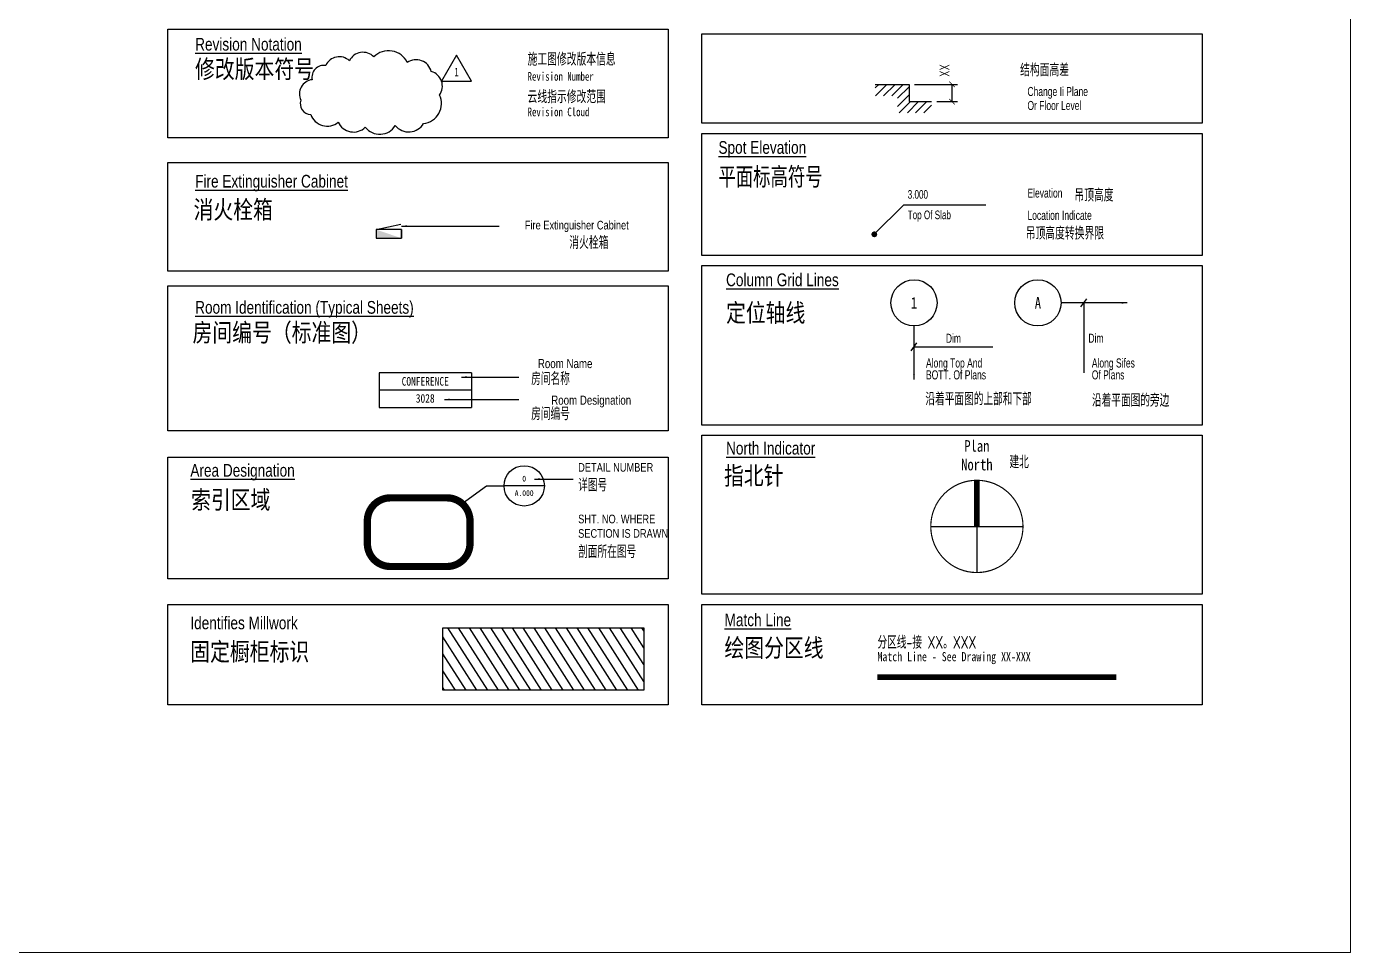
# Model space of a CAD drawing. Header units: millimetres. Extents: x 3 to 731, y -846 to -272.
# Drawn here: x 367 to 731.4, y -846.3 to -591.5 of the extents above; entities that cross this region are included whole.
import ezdxf
from ezdxf.enums import TextEntityAlignment as Align

# ---------------------------------------------------------------- set-up
doc = ezdxf.new("R2010")
doc.units = ezdxf.units.MM
doc.header["$LTSCALE"] = 1000
doc.header["$MEASUREMENT"] = 0
for name, pattern in [('CENTER2', [28.575, 19.05, -3.175, 3.175, -3.175]), ('DASHED2', [9.525, 6.35, -3.175]), ('DIVIDE2', [0.625, 0.25, -0.125, 0, -0.125, 0, -0.125]), ('HIDDEN2', [4.7625, 3.175, -1.5875])]:
    doc.linetypes.add(name, pattern=pattern)
doc.layers.get('DEFPOINTS').update_dxf_attribs({"lineweight": 0})
for name, color, linetype in [('A-Area-Iden', 7, 'Continuous'), ('G-Anno-Matc', 2, 'DIVIDE2'), ('G-Anno-Note', 7, 'Continuous'), ('G-ANNO-NOTE-CHIN', 7, 'Continuous'), ('G-ANNO-REVC-', 10, 'Continuous'), ('G-ANNO-REVS-', 10, 'Continuous'), ('G-Anno-Symb', 7, 'Continuous'), ('G-SCHD-LW00-MCUT', 9, 'Continuous'), ('G-SCHD-LW01-MCUT', 1, 'Continuous'), ('S-Grid', 10, 'CENTER2'), ('S-grid-iden', 7, 'Continuous')]:
    doc.layers.add(name, color=color, linetype=linetype)
doc.layers.add('G-Anno-Dims', color=10, linetype='Continuous', lineweight=18)
doc.styles.add('Aecom Chinese', font='hzs.shx', dxfattribs={"width": 0.8, "height": 3.5, "bigfont": 'hzdx.shx'})
doc.styles.add('Aecom chinese title', font='simhei.ttf', dxfattribs={"width": 0.8})
doc.styles.add('Arch-Dim', font='romans.shx', dxfattribs={"width": 0.8, "height": 2.5})
doc.styles.add('ROMAND', font='GOTHIC.TTF', dxfattribs={"width": 0.8})
doc.styles.add('ROMANS', font='GOTHIC.TTF', dxfattribs={"width": 0.8, "height": 0.8})
doc.styles.add('TEXT', font='GOTHIC.TTF', dxfattribs={"width": 0.8, "height": 0.8})
doc.styles.add('TEXTD', font='GOTHIC.TTF', dxfattribs={"width": 0.8})
doc.dimstyles.new('Aec-Arch-M-1', dxfattribs={"dimtxt": 2.5, "dimasz": 1.5, "dimexe": 1.5, "dimexo": 1.5, "dimgap": 0.8, "dimtad": 1, "dimdec": 0, "dimzin": 3, "dimdsep": 46, "dimtxsty": 'Arch-Dim', "dimblk": 'ARCHTICK', "dimcen": 2.5, "dimazin": 2, "dimtfac": 0.75, "dimtdec": 0, "dimtix": 1, "dimtmove": 2, "dimatfit": 2, "dimfxl": 1, "dimtolj": 1, "dimtzin": 0, "dimarcsym": 0})

# ---------------------------------------------------------------- blocks, each defined once
blk = doc.blocks.new('Anno_North_DMJMHN')
at = {"lineweight": -2}
for p, q in [((-5.33, 0), (5.33, 0)), ((0, 0), (0, -5.33))]:
    blk.add_line(p, q, dxfattribs=at)
at = {"lineweight": -2, "const_width": 0.135}
blk.add_lwpolyline([(0, 5.33, -1), (0, -5.33, -1), (0, 5.33)], format="xyb", close=True, dxfattribs=at)
at = {"lineweight": -2, "const_width": 0.677}
blk.add_lwpolyline([(0, 5.33), (0, 0)], dxfattribs=at)
at = {"color": 0, "linetype": 'ByBlock', "lineweight": -2, "style": 'TEXT', "width": 0.8, "flags": 8}
for tag, p in [('NORTH1', (0, 9.32)), ('NORTH2', (0, 7.16))]:
    blk.add_attdef(tag, text='', height=1.33, dxfattribs=at).set_placement(p, align=Align.MIDDLE)
blk = doc.blocks.new('_ArchTick')
at = {"color": 2, "linetype": 'ByBlock', "const_width": 0.15}
blk.add_lwpolyline([(-0.5, -0.5), (0.5, 0.5)], dxfattribs=at)
blk = doc.blocks.new('I-BubbleDef-DMJMHN-Simple')
at = {"layer": 'S-grid-iden', "linetype": 'Continuous'}
blk.add_circle((0, 0), 2.67, dxfattribs=at)
at = {"layer": 'G-Anno-Note', "linetype": 'Continuous', "style": 'TEXTD', "width": 0.8}
blk.add_attdef('LABEL', text='', height=1.33, rotation=360, dxfattribs=at).set_placement((0, 0), align=Align.MIDDLE)
blk = doc.blocks.new('ROOMNO-i')
for p, q in [((5.33, 2), (-5.33, 2)), ((-5.33, 2), (-5.33, -2)), ((5.33, 2), (5.33, -2)), ((5.33, 0), (-5.33, 0)), ((-5.33, -2), (5.33, -2))]:
    blk.add_line(p, q)
at = {"layer": 'G-Anno-Note', "style": 'TEXTD', "width": 0.8}
for tag, p in [('ROOM', (-0.02, 0.51)), ('RMNO', (-0.02, -1.46))]:
    blk.add_attdef(tag, text='', height=1, dxfattribs=at).set_placement(p, align=Align.CENTER)
blk = doc.blocks.new('DetBubi')
at = {"color": 0, "linetype": 'ByBlock', "lineweight": -2}
blk.add_line((2.33, 0), (-2.33, 0), dxfattribs=at)
blk.add_circle((0, 0), 2.33, dxfattribs=at)
at = {"layer": 'G-Anno-Note', "style": 'TEXT', "width": 0.8}
blk.add_attdef('NUMBER', text='', height=0.67, dxfattribs=at).set_placement((0, 0.5), align=Align.CENTER)
blk.add_attdef('SHEET', text='', height=0.67, dxfattribs=at).set_placement((0, -0.5), align=Align.TOP_CENTER)
blk = doc.blocks.new('Anno_Match_Line_DMJMHN')
at = {"layer": 'G-Anno-Note', "linetype": 'ByBlock', "lineweight": -2, "style": 'TEXT', "width": 0.8}
blk.add_attdef('MATCHLINE', (0, 1.5), '', height=2, dxfattribs=at)
blk = doc.blocks.new('*D12')
at = {"layer": 'DEFPOINTS', "color": 0, "transparency": 16777216}
for p in [(609.89, -607.46), (616.08, -612.22), (621.71, -612.22)]:
    blk.add_point(p, dxfattribs=at)
at = {"layer": 'G-Anno-Symb', "color": 0, "lineweight": -2, "transparency": 16777216}
for p, q in [((611.39, -607.46), (623.21, -607.46)), ((621.71, -607.46), (621.71, -612.22)), ((617.58, -612.22), (623.21, -612.22))]:
    blk.add_line(p, q, dxfattribs=at)
at = {"layer": 'G-Anno-Symb', "color": 0, "lineweight": -2, "transparency": 16777216, "xscale": 1.5, "yscale": 1.5, "zscale": 1.5}
for p, rotation in [((621.71, -607.46), 90), ((621.71, -612.22), 270)]:
    blk.add_blockref('_ArchTick', p, dxfattribs=dict(at, rotation=rotation))
at = {"layer": 'G-Anno-Symb', "color": 0, "transparency": 16777216, "insert": (619.66, -603.64), "char_height": 2.5, "attachment_point": 5, "rotation": 90, "style": 'Arch-Dim'}
blk.add_mtext('\\A1;XX', dxfattribs=at)

msp = doc.modelspace()

# ---------------------------------------------------------------- hatches: boundary and pattern name
at = {"layer": 'G-Anno-Symb'}
h = msp.add_hatch(dxfattribs=at)
h.set_pattern_fill('ANSI31', color=256, scale=12.7, style=0)
h.set_pattern_definition([(45, (-79.0308, -1153.3517), (-1.122532, 1.122532), [])])
h.paths.add_polyline_path([(616.08, -612.22), (609.89, -612.22), (609.89, -607.46), (600.61, -607.46), (600.61, -610.63), (606.72, -610.63), (606.72, -615.31), (616.08, -615.31)])
at = {"layer": 'G-SCHD-LW00-MCUT'}
h = msp.add_hatch(dxfattribs=at)
h.set_pattern_fill('ANSI31', color=256, scale=20, angle=77.4931, style=0)
h.set_pattern_definition([(122.493058, (19278.817, 1726.4033), (-2.10864136, -1.34299353), [])])
h.paths.add_polyline_path([(481.63, -774.12), (481.63, -756.93), (536.88, -756.93), (536.88, -774.12)])

# ---------------------------------------------------------------- linework, layer by layer
at = {"layer": 'DEFPOINTS', "color": 9}
for p in [(731.37, -272.27), (2.71, -846.27)]:
    msp.add_line(p, (731.37, -846.27), dxfattribs=at)
at = {"layer": 'G-Anno-Dims'}
msp.add_line((662.04, -667.57), (656.79, -667.57), dxfattribs=at)
at = {"layer": 'G-Anno-Matc', "ltscale": 20, "const_width": 1.59, "flags": 128}
msp.add_lwpolyline([(601.2, -770.5), (666.91, -770.5)], dxfattribs=at)
at = {"layer": 'G-Anno-Note'}
for p, q in [((657.18, -668.7), (658.77, -666.49)), ((610.49, -680.8), (612.08, -678.59))]:
    msp.add_line(p, q, dxfattribs=at)
for points in [[(487.67, -603.4, 0, 0.794, 0), (490.05, -603.4, 0, 0, 0), (497.97, -603.4, 0, 0, 0), (502.54, -603.4, 0, 0, 0)], [(621.71, -609.48, 0, 0.794, 0), (624.09, -609.48, 0, 0, 0), (635.52, -609.48, 0, 0, 0), (640.1, -609.48, 0, 0, 0)], [(481.27, -613.43, 0, 0.794, 0), (483.66, -613.43, 0, 0, 0), (497.97, -613.43, 0, 0, 0), (502.54, -613.43, 0, 0, 0)], [(627.31, -637.42, 0, 0.794, 0), (629.69, -637.42, 0, 0, 0), (635.52, -637.42, 0, 0, 0), (640.1, -637.42, 0, 0, 0)], [(628.27, -643.62, 0, 0.794, 0), (630.65, -643.62, 0, 0, 0), (635.52, -643.62, 0, 0, 0), (640.1, -643.62, 0, 0, 0)], [(507.8, -721.15, 0, 0.794, 0), (508.35, -722.97, 0, 0, 0), (510.13, -728.91, 0, 0, 0), (517.45, -728.91, 0, 0, 0)]]:
    msp.add_lwpolyline(points, format="xyseb", dxfattribs=at)
at = {"layer": 'G-ANNO-REVC-'}
msp.add_lwpolyline([(480.68, -610.41, 0.520567), (480.68, -610.41, 0.520567), (478.44, -603.93, 0.520567), (471.83, -601.45, 0.520567), (462.62, -599.91, 0.520567), (455.89, -600.98, 0.520567), (449.4, -602.27, 0.520567), (445.62, -606.17, 0.520567), (442.55, -611.83, 0.520567), (445.26, -615.72, 0.520567), (452.82, -617.85, 0.520567), (460.26, -619.26, 0.520567), (468.52, -618.79, 0.520567), (476.32, -618.2, 0.520567), (480.68, -610.41)], format="xyb", close=True, dxfattribs=at)
at = {"layer": 'G-ANNO-REVS-'}
msp.add_lwpolyline([(489.5, -606.59), (485.38, -599.44), (481.25, -606.59)], close=True, dxfattribs=at)
at = {"layer": 'G-Anno-Symb'}
for p, q in [((600.61, -607.46), (609.89, -607.46)), ((609.89, -607.46), (609.89, -612.22)), ((609.89, -612.22), (616.08, -612.22)), ((463.24, -647.4), (470.08, -645.92)), ((470.24, -647.4), (470.24, -649.8))]:
    msp.add_line(p, q, dxfattribs=at)
for points in [[(608.34, -640.71), (600.33, -648.71)], [(630.98, -640.71), (608.34, -640.71)]]:
    msp.add_lwpolyline(points, dxfattribs=at)
at = {"layer": 'G-Anno-Symb', "ltscale": 0.3}
msp.add_lwpolyline([(463.24, -647.4), (463.24, -649.8), (470.24, -649.8), (470.24, -647.4)], close=True, dxfattribs=at)
at = {"layer": 'G-Anno-Symb', "const_width": 0.794}
msp.add_lwpolyline([(599.94, -648.71, 1), (600.73, -648.71, 1)], format="xyb", close=True, dxfattribs=at)
at = {"layer": 'G-Anno-Symb', "color": 8, "linetype": 'DASHED2', "ltscale": 0.001, "const_width": 2, "flags": 128}
msp.add_lwpolyline([(460.84, -727.55, -0.414214), (467.19, -721.2), (482.73, -721.2, -0.414214), (489.08, -727.55), (489.08, -733.74, -0.414214), (482.73, -740.09), (467.19, -740.09, -0.414214), (460.84, -733.74)], format="xyb", close=True, dxfattribs=at)
at = {"layer": 'G-Anno-Symb'}
msp.add_lwpolyline([(481.63, -774.12), (481.63, -756.93), (536.88, -756.93), (536.88, -774.12)], close=True, dxfattribs=at)
at = {"layer": 'G-Anno-Symb', "ltscale": 0.3}
msp.add_solid([(463.24, -647.4), (470.24, -649.8), (463.24, -649.8)], dxfattribs=at)
at = {"layer": 'G-SCHD-LW00-MCUT'}
for points in [[(405.91, -592.3), (543.57, -592.3), (543.57, -622.2), (405.91, -622.2)], [(552.91, -593.55), (690.57, -593.55), (690.57, -618.17), (552.91, -618.17)], [(552.91, -620.95), (690.57, -620.95), (690.57, -654.51), (552.91, -654.51)], [(405.91, -628.91), (543.57, -628.91), (543.57, -658.81), (405.91, -658.81)], [(552.91, -657.28), (690.57, -657.28), (690.57, -701.2), (552.91, -701.2)], [(405.91, -662.89), (543.57, -662.89), (543.57, -702.79), (405.91, -702.79)], [(552.91, -703.98), (690.57, -703.98), (690.57, -747.73), (552.91, -747.73)], [(405.91, -709.99), (543.57, -709.99), (543.57, -743.5), (405.91, -743.5)], [(405.91, -750.51), (543.57, -750.51), (543.57, -778.1), (405.91, -778.1)], [(552.91, -750.51), (690.57, -750.51), (690.57, -778.1), (552.91, -778.1)]]:
    msp.add_lwpolyline(points, close=True, dxfattribs=at)
at = {"layer": 'G-SCHD-LW01-MCUT'}
for p, q in [((657.98, -667.59), (657.98, -686.82)), ((611.26, -685.52), (611.26, -678.5)), ((611.28, -679.69), (632.91, -679.69))]:
    msp.add_line(p, q, dxfattribs=at)

# ---------------------------------------------------------------- block references
at = {"layer": 'A-Area-Iden'}
ref = msp.add_blockref('ROOMNO-i', (476.8, -691.56), dxfattribs=dict(at, xscale=2.381250000002183, yscale=2.381250000002183, zscale=2.381250000002183))
ref.add_attrib('ROOM', 'CONFERENCE', dxfattribs={"layer": 'G-Anno-Note', "height": 2.381, "style": 'Aecom chinese title', "width": 0.8}).set_placement((476.76, -690.35), align=Align.CENTER)
ref.add_attrib('RMNO', '3028', dxfattribs={"layer": 'G-Anno-Note', "height": 2.381, "style": 'Aecom chinese title', "width": 0.8}).set_placement((476.76, -695.03), align=Align.CENTER)
at = {"layer": 'G-Anno-Note'}
ref = msp.add_blockref('Anno_Match_Line_DMJMHN', (601.2, -769.71), dxfattribs=dict(at, xscale=2.381250000002183, yscale=2.381250000002183, zscale=2.381250000002183))
ref.add_attrib('MATCHLINE', 'Match Line - See Drawing XX-XXX', (601.2, -766.14), dxfattribs={"linetype": 'ByBlock', "lineweight": -2, "height": 2.5, "style": 'Aecom chinese title', "width": 0.8})
at = {"layer": 'G-Anno-Symb'}
ref = msp.add_blockref('Anno_North_DMJMHN', (628.56, -729.06), dxfattribs=dict(at, xscale=2.381250000002183, yscale=2.381250000002183, zscale=2.381250000002183))
ref.add_attrib('NORTH1', 'Plan', dxfattribs={"layer": '0', "color": 0, "linetype": 'ByBlock', "lineweight": -2, "height": 3.175, "style": 'Aecom chinese title', "width": 0.8}).set_placement((628.56, -706.87), align=Align.MIDDLE)
ref.add_attrib('NORTH2', 'North', dxfattribs={"layer": '0', "color": 0, "linetype": 'ByBlock', "lineweight": -2, "height": 3.175, "style": 'Aecom chinese title', "width": 0.8}).set_placement((628.56, -712.01), align=Align.MIDDLE)
ref = msp.add_blockref('DetBubi', (503.99, -717.91), dxfattribs=dict(at, xscale=2.381250000002183, yscale=2.381250000002183, zscale=2.381250000002183))
ref.add_attrib('NUMBER', '0', dxfattribs={"layer": 'G-Anno-Note', "height": 1.6, "style": 'Aecom chinese title', "width": 0.8}).set_placement((503.99, -716.72), align=Align.CENTER)
ref.add_attrib('SHEET', 'A.000', dxfattribs={"layer": 'G-Anno-Note', "height": 1.595, "style": 'Aecom chinese title', "width": 0.8}).set_placement((503.99, -719.1), align=Align.TOP_CENTER)
at = {"layer": 'S-Grid'}
ref = msp.add_blockref('I-BubbleDef-DMJMHN-Simple', (611.26, -667.57), dxfattribs=dict(at, xscale=2.381250000002183, yscale=2.381250000002183, zscale=2.381250000002183))
ref.add_attrib('LABEL', '1', dxfattribs={"layer": 'G-Anno-Note', "linetype": 'Continuous', "height": 3.18, "style": 'Aecom chinese title', "width": 0.8}).set_placement((611.26, -667.57), align=Align.MIDDLE)
ref = msp.add_blockref('I-BubbleDef-DMJMHN-Simple', (645.35, -667.57), dxfattribs=dict(at, xscale=2.381250000002183, yscale=2.381250000002183, zscale=2.381250000002183))
ref.add_attrib('LABEL', 'A', dxfattribs={"layer": 'G-Anno-Note', "linetype": 'Continuous', "height": 3.18, "style": 'Aecom chinese title', "width": 0.8}).set_placement((645.35, -667.57), align=Align.MIDDLE)

# ---------------------------------------------------------------- texts
at = {"layer": 'G-Anno-Note'}
for s, height, style, width, p in [('%%URevision Notation', 3.5, 'ROMAND', 0.8, (413.45, -598.17)), ('Revision Number', 2.3813, 'Aecom chinese title', 0.75, (504.92, -606.46)), ('Change Ii Plane', 2.5, 'ROMANS', 0.7, (642.48, -610.67)), ('Or Floor Level', 2.5, 'ROMANS', 0.7, (642.48, -614.52)), ('Revision Cloud', 2.3813, 'Aecom chinese title', 0.75, (504.92, -616.23)), ('%%USpot Elevation', 3.5, 'ROMAND', 0.8, (557.45, -626.56)), ('%%UFire Extinguisher Cabinet', 3.5, 'ROMAND', 0.8, (413.45, -635.85)), ('3.000', 2.381, 'ROMANS', 0.7, (609.53, -638.92)), ('Elevation', 2.5, 'ROMANS', 0.7, (642.48, -638.61)), ('Top Of Slab', 2.3813, 'ROMANS', 0.7, (609.53, -644.55)), ('Location Indicate', 2.5, 'ROMANS', 0.7, (642.48, -644.73)), ('%%UColumn Grid Lines', 3.5, 'ROMAND', 0.8, (559.54, -662.98)), ('%%URoom Identification (Typical Sheets)', 3.5, 'ROMAND', 0.8, (413.45, -670.55)), ('Along Top And', 2.5, 'ROMANS', 0.7, (614.56, -685.35)), ('Along Sifes', 2.5, 'ROMANS', 0.7, (660.19, -685.35)), ('BOTT. Of Plans', 2.5, 'ROMANS', 0.7, (614.56, -688.62)), ('Of Plans', 2.5, 'ROMANS', 0.7, (660.19, -688.62)), ('%%UNorth Indicator', 3.5, 'ROMAND', 0.8, (559.54, -709.29)), ('%%UArea Designation', 3.5, 'ROMAND', 0.8, (412.13, -715.38)), ('Identifies Millwork ', 3.5, 'ROMAND', 0.8, (412.13, -757.35)), ('%%UMatch Line', 3.5, 'ROMAND', 0.8, (559.13, -756.52))]:
    msp.add_text(s, height=height, dxfattribs=dict(at, style=style, width=width)).set_placement(p)
at = {"layer": 'G-Anno-Note', "style": 'ROMANS', "width": 0.7}
for p in [(622.1, -677.31), (661.32, -677.29)]:
    msp.add_text('Dim', height=2.5, dxfattribs=at).set_placement(p, align=Align.MIDDLE_CENTER)
at = {"layer": 'G-Anno-Note', "style": 'ROMANS', "width": 0.8}
for s, p in [('Room Name', (522.77, -685.51)), ('Room Designation', (533.43, -695.58))]:
    msp.add_text(s, height=2.5, dxfattribs=at).set_placement(p, align=Align.RIGHT)
at = {"layer": 'G-Anno-Note', "linetype": 'HIDDEN2', "char_height": 2.3813, "attachment_point": 1, "style": 'ROMANS'}
for s, insert, width in [('Fire Extinguisher Cabinet', (504.16, -644.99), 36.6457), ('DETAIL NUMBER', (518.84, -711.63), 39.6426), ('SHT. NO. WHERE \\PSECTION IS DRAWN', (518.84, -725.83), 32.8453)]:
    msp.add_mtext(s, dxfattribs=dict(at, insert=insert, width=width))
at = {"layer": 'G-ANNO-NOTE-CHIN', "width": 0.7}
for s, height, style, p in [('施工图修改版本信息', 3.5, 'Aecom Chinese', (504.92, -602.31)), ('结构面高差', 3.5, 'Aecom Chinese', (640.45, -605.28)), ('云线指示修改范围', 3.5, 'Aecom Chinese', (504.92, -612.64)), ('平面标高符号', 5, 'Aecom chinese title', (557.45, -635.33)), ('吊顶高度', 3.5, 'Aecom Chinese', (655.38, -639.69)), ('吊顶高度转换界限', 3.5, 'Aecom Chinese', (641.99, -650.16)), ('消火栓箱', 3.5, 'Aecom Chinese', (516.4, -652.74))]:
    msp.add_text(s, height=height, dxfattribs=dict(at, style=style)).set_placement(p)
at = {"layer": 'G-ANNO-NOTE-CHIN', "attachment_point": 1, "line_spacing_factor": 0.84}
for s, insert, char_height, width, style in [('修改版本符号', (413.42, -600.75), 5, 5080, 'Aecom chinese title'), ('消火栓箱', (413.01, -639.41), 5, 5080, 'Aecom chinese title'), ('定位轴线', (559.54, -667.79), 5, 5080, 'Aecom chinese title'), ('房间编号（标准图）', (412.73, -673.22), 5, 5080, 'Aecom chinese title'), ('房间名称', (505.92, -686.68), 3.5, 5080.4612, 'Aecom Chinese'), ('沿着平面图的上部和下部', (614.39, -692.26), 3.5, 5080, 'Aecom Chinese'), ('沿着平面图的旁边', (660.23, -692.64), 3.5, 5080, 'Aecom Chinese'), ('房间编号', (505.92, -696.35), 3.5, 5080, 'Aecom Chinese'), ('建北', (637.53, -709.59), 3.5, 5080, 'Aecom Chinese'), ('指北针', (558.97, -712.58), 5, 5080, 'Aecom chinese title'), ('详图号', (518.84, -715.95), 3.5, 5079.7173, 'Aecom Chinese'), ('索引区域', (412.34, -719.23), 5, 5080, 'Aecom chinese title'), ('剖面所在图号', (518.84, -734.26), 3.5, 5078.9669, 'Aecom Chinese'), ('固定橱柜标识', (412.1, -761.02), 5, 5080, 'Aecom chinese title'), ('绘图分区线', (559.1, -759.95), 5, 5080, 'Aecom chinese title'), ('分区线-接 XX。XXX', (601.2, -759.19), 3.5, 5080, 'Aecom Chinese')]:
    msp.add_mtext(s, dxfattribs=dict(at, insert=insert, char_height=char_height, width=width, style=style))
at = {"layer": 'G-ANNO-REVS-', "style": 'Aecom chinese title', "width": 0.75}
msp.add_text('1', height=2.38, dxfattribs=at).set_placement((485.38, -604.07), align=Align.MIDDLE)

# ---------------------------------------------------------------- dimensions: what is measured, and where the dimension line sits
at = {"layer": 'G-Anno-Symb'}
dim = msp.add_linear_dim(base=(621.71, -612.22), p1=(609.89, -607.46), p2=(616.08, -612.22), angle=90, text='XX', dimstyle='Aec-Arch-M-1', dxfattribs=at)
dim.commit()
dim.dimension.update_dxf_attribs({"geometry": '*D12', "text_midpoint": (619.66, -603.64), "dimtype": 160})

# ---------------------------------------------------------------- leaders
at = {"layer": 'G-ANNO-NOTE-CHIN'}
for points in [[(470.24, -646.45), (480.4, -646.45), (497.11, -646.45)], [(486.76, -687.97), (496.73, -687.97), (502.54, -687.97)], [(482.03, -694.14), (486.37, -694.14), (502.54, -694.14)], [(506.86, -716.03), (516.71, -716.03), (517.45, -716.03)]]:
    msp.add_leader(points, dimstyle='Aec-Arch-M-1', override={"dimgap": 1, "dimtad": 0}, dxfattribs=at)
at = {"layer": 'G-Anno-Symb', "has_arrowhead": 0}
msp.add_leader([(486.9, -722.76), (493.6, -717.91), (498.43, -717.91)], dimstyle='Aec-Arch-M-1', dxfattribs=at)
at = {"layer": 'S-Grid'}
for points in [[(669.9, -667.57), (651.7, -667.57)], [(611.26, -688.63), (611.26, -673.92)]]:
    msp.add_leader(points, dimstyle='Aec-Arch-M-1', override={"dimscale": 1}, dxfattribs=at)

doc.saveas('drawing.dxf')
